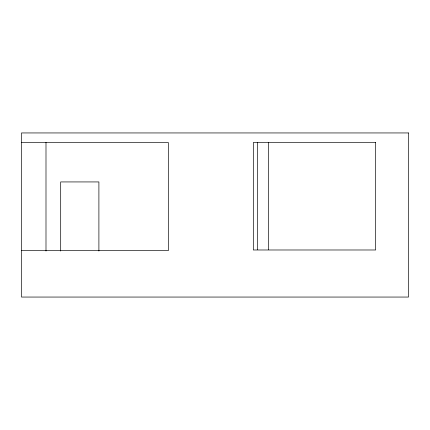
<?xml version="1.0" encoding="UTF-8"?>
<svg xmlns="http://www.w3.org/2000/svg" width="430" height="430" viewBox="0 0 430 430"><rect width="100%" height="100%" fill="white"/><g stroke="black" fill="none" stroke-linecap="round" stroke-linejoin="round"><path stroke-width="0.64" d="M21.5 142.647L168.463 142.647L168.463 250.518L21.5 250.518M268.395 142.341L268.395 249.712M257.618 142.341L257.618 249.712M98.9 251.05L98.9 181.933L60.689 181.933L60.689 251.05M45.994 142.341L45.994 251.05M408.5 132.945L21.5 132.945L21.5 297.055L408.5 297.055L408.5 132.945M375.68 142.507L253.318 142.507L253.318 249.986L375.68 249.986L375.68 142.507"/></g></svg>
